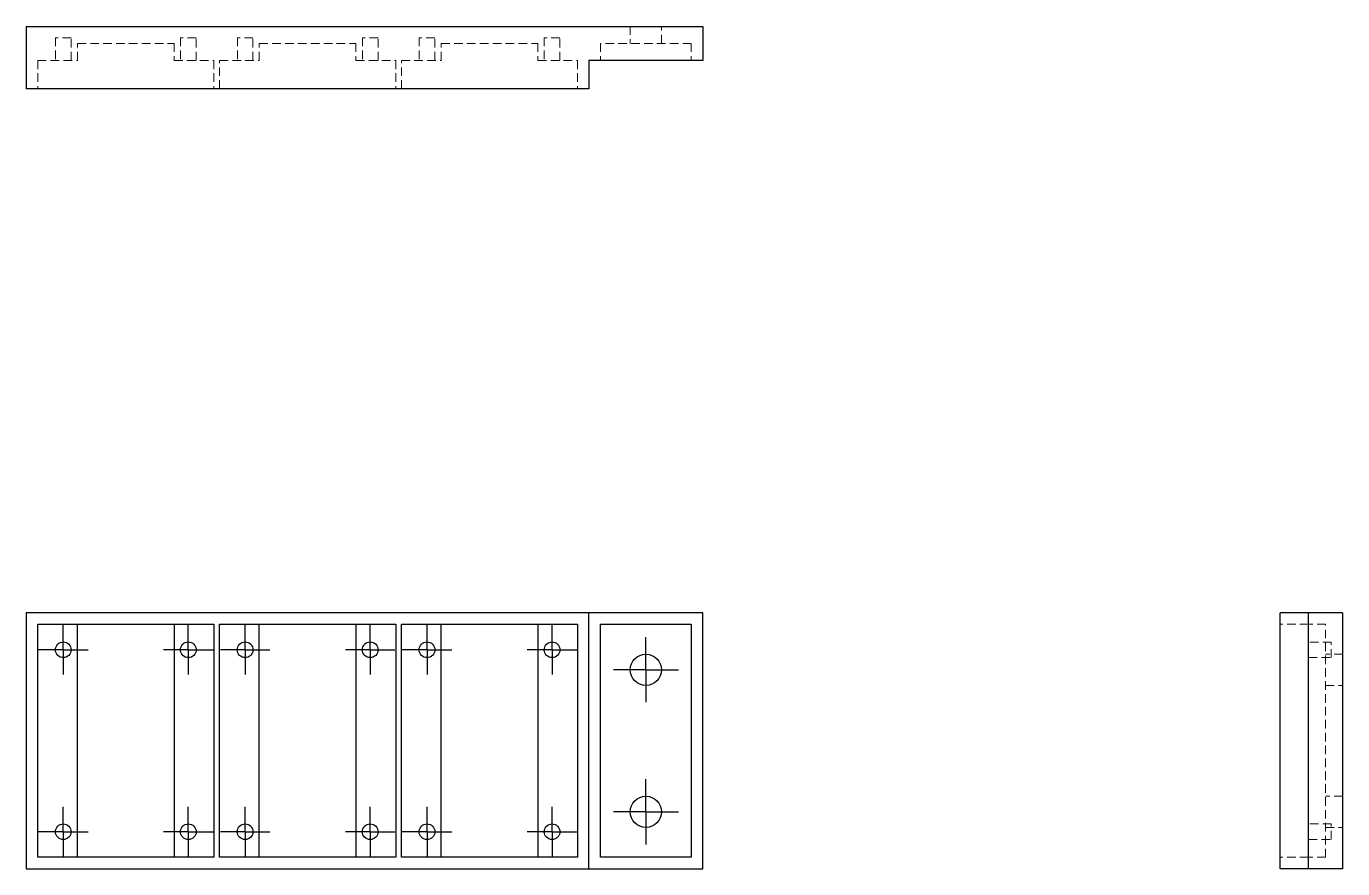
# Model space of a CAD drawing. Header units: millimetres. Extents: x 33 to 228, y 38 to 163.
import ezdxf

# ---------------------------------------------------------------- set-up
doc = ezdxf.new("R2010")
doc.units = ezdxf.units.MM
doc.linetypes.add('HIDDEN', pattern=[1.905, 1.27, -0.635])
doc.layers.add('10', color=7, linetype='Continuous')

# ---------------------------------------------------------------- blocks, each defined once
blk = doc.blocks.new('SW_CENTERMARKSYMBOL_0')
at = {"layer": '10', "color": 0}
for p, q in [((0, 2.5), (0, 4.81)), ((0, 0), (0, 2.5)), ((-2.5, 0), (-4.81, 0)), ((0, 0), (-2.5, 0)), ((0, 0), (0, -2.5)), ((0, 0), (2.5, 0)), ((2.5, 0), (4.81, 0)), ((0, -2.5), (0, -4.81))]:
    blk.add_line(p, q, dxfattribs=at)
blk = doc.blocks.new('SW_CENTERMARKSYMBOL_1')
at = {"layer": '10', "color": 0}
for p, q in [((0, 2.5), (0, 4.81)), ((0, 0), (0, 2.5)), ((-2.5, 0), (-4.81, 0)), ((0, 0), (-2.5, 0)), ((0, 0), (0, -2.5)), ((0, 0), (2.5, 0)), ((2.5, 0), (4.81, 0)), ((0, -2.5), (0, -4.81))]:
    blk.add_line(p, q, dxfattribs=at)
blk = doc.blocks.new('SW_CENTERMARKSYMBOL_2')
at = {"layer": '10', "color": 0}
for p, q in [((0, 2.5), (0, 3.66)), ((0, 0), (0, 2.5)), ((-2.5, 0), (-3.66, 0)), ((0, 0), (-2.5, 0)), ((0, 0), (0, -2.5)), ((0, 0), (2.5, 0)), ((2.5, 0), (3.66, 0)), ((0, -2.5), (0, -3.66))]:
    blk.add_line(p, q, dxfattribs=at)
blk = doc.blocks.new('SW_CENTERMARKSYMBOL_3')
at = {"layer": '10', "color": 0}
for p, q in [((0, 2.5), (0, 3.66)), ((0, 0), (0, 2.5)), ((-2.5, 0), (-3.66, 0)), ((0, 0), (-2.5, 0)), ((0, 0), (0, -2.5)), ((0, 0), (2.5, 0)), ((2.5, 0), (3.66, 0)), ((0, -2.5), (0, -3.66))]:
    blk.add_line(p, q, dxfattribs=at)
blk = doc.blocks.new('SW_CENTERMARKSYMBOL_4')
at = {"layer": '10', "color": 0}
for p, q in [((0, 2.5), (0, 3.66)), ((0, 0), (0, 2.5)), ((-2.5, 0), (-3.66, 0)), ((0, 0), (-2.5, 0)), ((0, 0), (0, -2.5)), ((0, 0), (2.5, 0)), ((2.5, 0), (3.66, 0)), ((0, -2.5), (0, -3.66))]:
    blk.add_line(p, q, dxfattribs=at)
blk = doc.blocks.new('SW_CENTERMARKSYMBOL_5')
at = {"layer": '10', "color": 0}
for p, q in [((0, 2.5), (0, 3.66)), ((0, 0), (0, 2.5)), ((-2.5, 0), (-3.66, 0)), ((0, 0), (-2.5, 0)), ((0, 0), (0, -2.5)), ((0, 0), (2.5, 0)), ((2.5, 0), (3.66, 0)), ((0, -2.5), (0, -3.66))]:
    blk.add_line(p, q, dxfattribs=at)
blk = doc.blocks.new('SW_CENTERMARKSYMBOL_6')
at = {"layer": '10', "color": 0}
for p, q in [((0, 2.5), (0, 3.66)), ((0, 0), (0, 2.5)), ((-2.5, 0), (-3.66, 0)), ((0, 0), (-2.5, 0)), ((0, 0), (0, -2.5)), ((0, 0), (2.5, 0)), ((2.5, 0), (3.66, 0)), ((0, -2.5), (0, -3.66))]:
    blk.add_line(p, q, dxfattribs=at)
blk = doc.blocks.new('SW_CENTERMARKSYMBOL_7')
at = {"layer": '10', "color": 0}
for p, q in [((0, 2.5), (0, 3.66)), ((0, 0), (0, 2.5)), ((-2.5, 0), (-3.66, 0)), ((0, 0), (-2.5, 0)), ((0, 0), (0, -2.5)), ((0, 0), (2.5, 0)), ((2.5, 0), (3.66, 0)), ((0, -2.5), (0, -3.66))]:
    blk.add_line(p, q, dxfattribs=at)
blk = doc.blocks.new('SW_CENTERMARKSYMBOL_8')
at = {"layer": '10', "color": 0}
for p, q in [((0, 2.5), (0, 3.66)), ((0, 0), (0, 2.5)), ((-2.5, 0), (-3.66, 0)), ((0, 0), (-2.5, 0)), ((0, 0), (0, -2.5)), ((0, 0), (2.5, 0)), ((2.5, 0), (3.66, 0)), ((0, -2.5), (0, -3.66))]:
    blk.add_line(p, q, dxfattribs=at)
blk = doc.blocks.new('SW_CENTERMARKSYMBOL_9')
at = {"layer": '10', "color": 0}
for p, q in [((0, 2.5), (0, 3.66)), ((0, 0), (0, 2.5)), ((-2.5, 0), (-3.66, 0)), ((0, 0), (-2.5, 0)), ((0, 0), (0, -2.5)), ((0, 0), (2.5, 0)), ((2.5, 0), (3.66, 0)), ((0, -2.5), (0, -3.66))]:
    blk.add_line(p, q, dxfattribs=at)
blk = doc.blocks.new('SW_CENTERMARKSYMBOL_10')
at = {"layer": '10', "color": 0}
for p, q in [((0, 2.5), (0, 3.66)), ((0, 0), (0, 2.5)), ((-2.5, 0), (-3.66, 0)), ((0, 0), (-2.5, 0)), ((0, 0), (0, -2.5)), ((0, 0), (2.5, 0)), ((2.5, 0), (3.66, 0)), ((0, -2.5), (0, -3.66))]:
    blk.add_line(p, q, dxfattribs=at)
blk = doc.blocks.new('SW_CENTERMARKSYMBOL_11')
at = {"layer": '10', "color": 0}
for p, q in [((0, 2.5), (0, 3.66)), ((0, 0), (0, 2.5)), ((-2.5, 0), (-3.66, 0)), ((0, 0), (-2.5, 0)), ((0, 0), (0, -2.5)), ((0, 0), (2.5, 0)), ((2.5, 0), (3.66, 0)), ((0, -2.5), (0, -3.66))]:
    blk.add_line(p, q, dxfattribs=at)
blk = doc.blocks.new('SW_CENTERMARKSYMBOL_12')
at = {"layer": '10', "color": 0}
for p, q in [((0, 2.5), (0, 3.66)), ((0, 0), (0, 2.5)), ((-2.5, 0), (-3.66, 0)), ((0, 0), (-2.5, 0)), ((0, 0), (0, -2.5)), ((0, 0), (2.5, 0)), ((2.5, 0), (3.66, 0)), ((0, -2.5), (0, -3.66))]:
    blk.add_line(p, q, dxfattribs=at)
blk = doc.blocks.new('SW_CENTERMARKSYMBOL_13')
at = {"layer": '10', "color": 0}
for p, q in [((0, 2.5), (0, 3.66)), ((0, 0), (0, 2.5)), ((-2.5, 0), (-3.66, 0)), ((0, 0), (-2.5, 0)), ((0, 0), (0, -2.5)), ((0, 0), (2.5, 0)), ((2.5, 0), (3.66, 0)), ((0, -2.5), (0, -3.66))]:
    blk.add_line(p, q, dxfattribs=at)

msp = doc.modelspace()

# ---------------------------------------------------------------- linework, layer by layer
at = {"color": 7, "linetype": 'Continuous', "lineweight": 25}
for p, q in [((33, 162.62), (33, 153.38)), ((33, 162.62), (133, 162.62)), ((133, 162.62), (133, 157.58)), ((133, 157.58), (116.19, 157.58)), ((116.19, 157.58), (116.19, 153.38)), ((116.19, 153.38), (33, 153.38)), ((33, 75.91), (33, 38.09)), ((116.19, 75.91), (33, 75.91)), ((116.19, 38.09), (116.19, 75.91)), ((133, 75.91), (116.19, 75.91)), ((133, 38.09), (133, 75.91)), ((218.38, 38.09), (218.38, 75.91)), ((222.58, 75.91), (218.38, 75.91)), ((222.58, 38.09), (222.58, 75.91)), ((227.62, 75.91), (222.58, 75.91)), ((227.62, 75.91), (227.62, 38.09)), ((34.68, 74.23), (60.73, 74.23)), ((34.68, 39.77), (34.68, 74.23)), ((40.56, 39.77), (40.56, 74.23)), ((54.85, 74.23), (54.85, 39.77)), ((60.73, 74.23), (60.73, 39.77)), ((61.57, 74.23), (87.62, 74.23)), ((61.57, 39.77), (61.57, 74.23)), ((67.45, 39.77), (67.45, 74.23)), ((81.74, 74.23), (81.74, 39.77)), ((87.62, 74.23), (87.62, 39.77)), ((88.46, 39.77), (88.46, 74.23)), ((88.46, 74.23), (114.51, 74.23)), ((94.34, 39.77), (94.34, 74.23)), ((108.63, 74.23), (108.63, 39.77)), ((114.51, 74.23), (114.51, 39.77)), ((117.87, 39.77), (117.87, 74.23)), ((117.87, 74.23), (131.32, 74.23)), ((131.32, 74.23), (131.32, 39.77)), ((60.73, 39.77), (34.68, 39.77)), ((87.62, 39.77), (61.57, 39.77)), ((114.51, 39.77), (88.46, 39.77)), ((131.32, 39.77), (117.87, 39.77)), ((33, 38.09), (116.19, 38.09)), ((116.19, 38.09), (133, 38.09)), ((222.58, 38.09), (218.38, 38.09)), ((227.62, 38.09), (222.58, 38.09))]:
    msp.add_line(p, q, dxfattribs=at)
at = {"color": 7, "linetype": 'HIDDEN', "lineweight": 18}
for p, q in [((122.29, 162.62), (122.29, 160.1)), ((126.91, 160.1), (126.91, 162.62)), ((39.62, 160.94), (37.31, 160.94)), ((37.31, 160.94), (37.31, 157.58)), ((39.62, 157.58), (39.62, 160.94)), ((40.56, 157.58), (40.56, 160.1)), ((40.56, 160.1), (54.85, 160.1)), ((54.85, 160.1), (54.85, 157.58)), ((58.11, 160.94), (55.79, 160.94)), ((55.79, 160.94), (55.79, 157.58)), ((58.11, 157.58), (58.11, 160.94)), ((66.51, 160.94), (64.2, 160.94)), ((64.2, 160.94), (64.2, 157.58)), ((66.51, 157.58), (66.51, 160.94)), ((67.45, 160.1), (81.74, 160.1)), ((67.45, 157.58), (67.45, 160.1)), ((81.74, 160.1), (81.74, 157.58)), ((85, 160.94), (82.68, 160.94)), ((82.68, 160.94), (82.68, 157.58)), ((85, 157.58), (85, 160.94)), ((93.4, 160.94), (91.09, 160.94)), ((91.09, 160.94), (91.09, 157.58)), ((93.4, 157.58), (93.4, 160.94)), ((94.34, 157.58), (94.34, 160.1)), ((94.34, 160.1), (108.63, 160.1)), ((108.63, 160.1), (108.63, 157.58)), ((111.89, 160.94), (109.58, 160.94)), ((109.58, 160.94), (109.58, 157.58)), ((111.89, 157.58), (111.89, 160.94)), ((131.32, 160.1), (117.87, 160.1)), ((117.87, 160.1), (117.87, 157.58)), ((131.32, 160.1), (131.32, 157.58)), ((34.68, 157.58), (34.68, 153.38)), ((34.68, 157.58), (40.56, 157.58)), ((54.85, 157.58), (60.73, 157.58)), ((60.73, 157.58), (60.73, 153.38)), ((61.57, 157.58), (67.45, 157.58)), ((61.57, 153.38), (61.57, 157.58)), ((81.74, 157.58), (87.62, 157.58)), ((87.62, 157.58), (87.62, 153.38)), ((88.46, 157.58), (94.34, 157.58)), ((88.46, 153.38), (88.46, 157.58)), ((108.63, 157.58), (114.51, 157.58)), ((114.51, 157.58), (114.51, 153.38)), ((222.58, 74.23), (218.38, 74.23)), ((225.1, 74.23), (222.58, 74.23)), ((225.1, 39.77), (225.1, 74.23)), ((225.94, 71.6), (222.58, 71.6)), ((225.94, 69.29), (225.94, 71.6)), ((222.58, 69.29), (225.94, 69.29)), ((227.62, 69.82), (225.1, 69.82)), ((225.1, 65.19), (227.62, 65.19)), ((227.62, 48.81), (225.1, 48.81)), ((225.94, 44.71), (222.58, 44.71)), ((225.1, 44.18), (227.62, 44.18)), ((225.94, 42.4), (225.94, 44.71)), ((222.58, 42.4), (225.94, 42.4)), ((222.58, 39.77), (218.38, 39.77)), ((225.1, 39.77), (222.58, 39.77))]:
    msp.add_line(p, q, dxfattribs=at)
at = {"color": 7, "linetype": 'Continuous', "lineweight": 25}
for centre, radius in [((38.46, 70.45), 1.16), ((56.95, 70.45), 1.16), ((65.35, 70.45), 1.16), ((83.84, 70.45), 1.16), ((92.24, 70.45), 1.16), ((110.73, 70.45), 1.16), ((124.6, 67.5), 2.31), ((124.6, 46.5), 2.31), ((38.46, 43.55), 1.16), ((56.95, 43.55), 1.16), ((65.35, 43.55), 1.16), ((83.84, 43.55), 1.16), ((92.24, 43.55), 1.16), ((110.73, 43.55), 1.16)]:
    msp.add_circle(centre, radius, dxfattribs=at)

# ---------------------------------------------------------------- block references
at = {"layer": '10'}
for name, p in [('SW_CENTERMARKSYMBOL_5', (38.46, 70.45)), ('SW_CENTERMARKSYMBOL_11', (56.95, 70.45)), ('SW_CENTERMARKSYMBOL_6', (65.35, 70.45)), ('SW_CENTERMARKSYMBOL_9', (83.84, 70.45)), ('SW_CENTERMARKSYMBOL_13', (92.24, 70.45)), ('SW_CENTERMARKSYMBOL_8', (110.73, 70.45)), ('SW_CENTERMARKSYMBOL_1', (124.6, 67.5)), ('SW_CENTERMARKSYMBOL_0', (124.6, 46.5)), ('SW_CENTERMARKSYMBOL_10', (38.46, 43.55)), ('SW_CENTERMARKSYMBOL_12', (56.95, 43.55)), ('SW_CENTERMARKSYMBOL_4', (65.35, 43.55)), ('SW_CENTERMARKSYMBOL_3', (83.84, 43.55)), ('SW_CENTERMARKSYMBOL_7', (92.24, 43.55)), ('SW_CENTERMARKSYMBOL_2', (110.73, 43.55))]:
    msp.add_blockref(name, p, dxfattribs=at)

doc.saveas('drawing.dxf')
